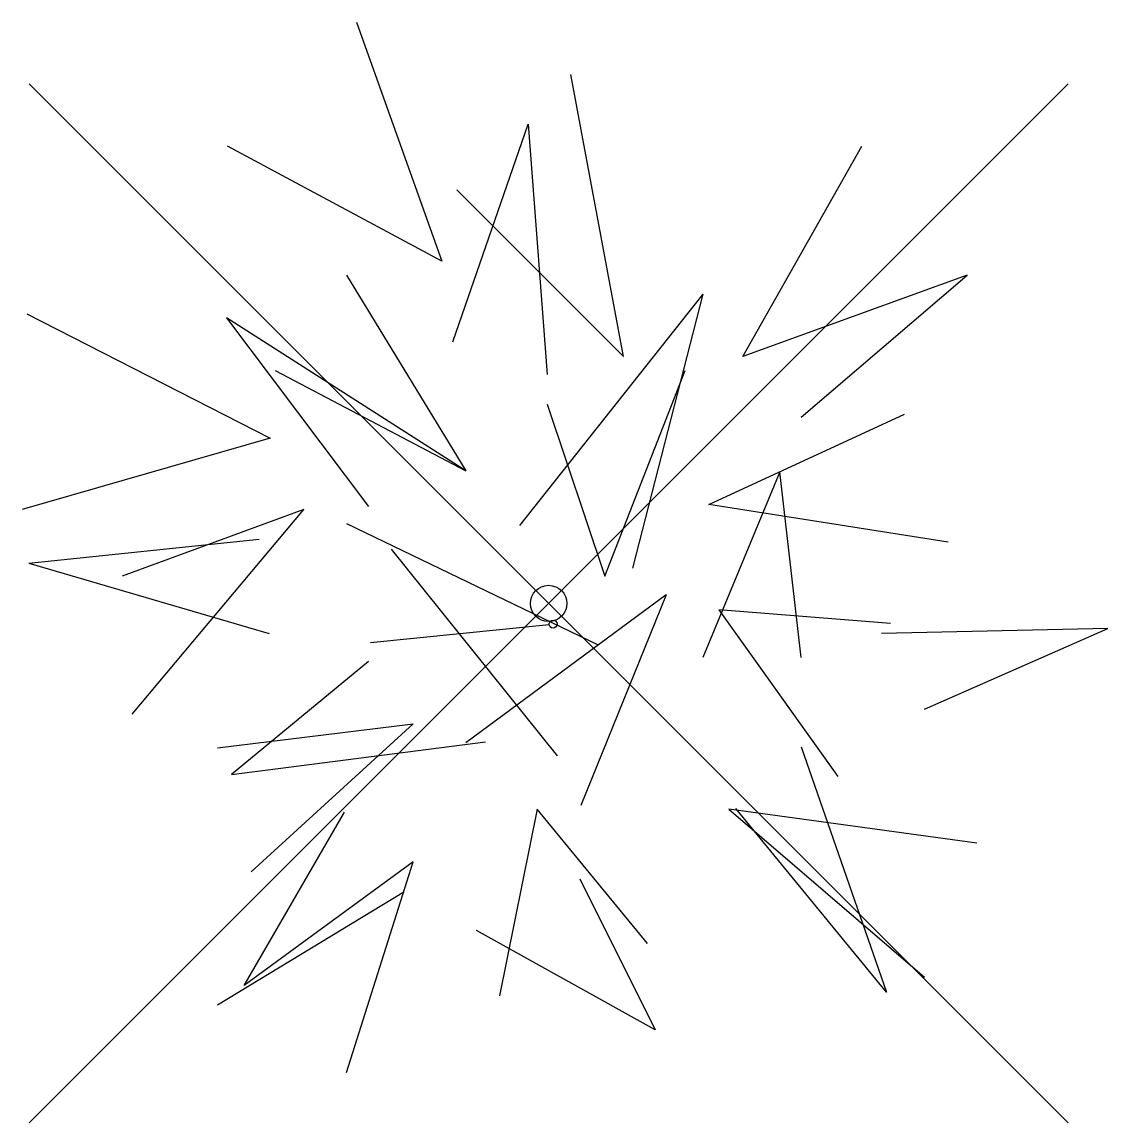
# Model space of a CAD drawing. Header units: metres. Extents: x -4.35 to 4.62, y -4.29 to 4.8.
import ezdxf

# ---------------------------------------------------------------- set-up
doc = ezdxf.new("R2010")
doc.units = ezdxf.units.M

msp = doc.modelspace()

# ---------------------------------------------------------------- linework, layer by layer
for p, q in [((-4.2929, 4.2929), (4.2929, -4.2929)), ((4.2929, 4.2929), (-4.2929, -4.2929))]:
    msp.add_line(p, q)
at = {"flags": 128}
for points in [[(-1.5875, 4.8047), (-0.8819, 2.8275), (-2.654, 3.7792)], [(-0.7589, 3.4182), (0.6194, 2.0399), (0.1846, 4.3698)], [(-0.7917, 2.163), (-0.1682, 3.9597), (-0.0123, 1.8923)], [(2.0879, 1.5395), (3.458, 2.7127), (1.6039, 2.0399), (2.5883, 3.7792)], [(-1.6695, 2.7127), (-0.685, 1.0965), (-2.6622, 2.3599), (-1.489, 0.8011)], [(1.2757, 2.5568), (-0.242, 0.6453)], [(1.2757, 2.5568), (0.6932, 0.2925)], [(-4.3112, 2.3927), (-2.3012, 1.3672), (-4.3522, 0.7765)], [(-2.2602, 1.9251), (-0.685, 1.0965)], [(-0.0123, 1.6461), (0.4635, 0.2269), (1.128, 1.9251)], [(3.3021, 0.5058), (1.3249, 0.8175), (2.9411, 1.5641)], [(2.0879, -0.4459), (1.9115, 1.0885), (1.2757, -0.4459)], [(-3.4416, -0.9135), (-2.0223, 0.7765), (-3.5236, 0.2269)], [(-1.6695, 0.6617), (0.4107, -0.3432)], [(-4.2948, 0.3335), (-2.3914, 0.5304)], [(-1.3003, 0.4484), (0.0697, -1.2581)], [(-4.2948, 0.3335), (-2.3094, -0.249)], [(0.9722, 0.071), (-0.685, -1.1514)], [(0.9722, 0.071), (0.2666, -1.6682)], [(2.8263, -0.1669), (1.407, -0.0521), (2.3914, -1.4303)], [(-1.4726, -0.3228), (0.004, -0.1736)], [(3.1052, -0.8725), (4.6229, -0.2079), (2.7524, -0.249)], [(-1.489, -0.4787), (-2.6212, -1.4139), (-0.521, -1.1432)], [(-2.736, -1.1924), (-1.1198, -0.9955), (-2.4571, -2.2179)], [(2.0879, -1.1842), (2.7934, -3.2106), (1.5464, -1.6929)], [(-1.6695, -3.8751), (-1.1198, -2.1359), (-2.5158, -3.1563), (-1.6859, -1.7257)], [(0.8163, -2.8086), (-0.0943, -1.7011), (-0.4061, -3.2434)], [(3.54, -1.98), (1.489, -1.7011), (3.1052, -3.0875)], [(0.2584, -2.2753), (0.8819, -3.5223), (-0.5948, -2.7019)], [(-2.736, -3.3172), (-1.1976, -2.3818)]]:
    msp.add_lwpolyline(points, dxfattribs=at)
for centre, radius in [((0, 0), 0.15), ((0.0369, -0.1702), 0.033)]:
    msp.add_circle(centre, radius)

doc.saveas('drawing.dxf')
